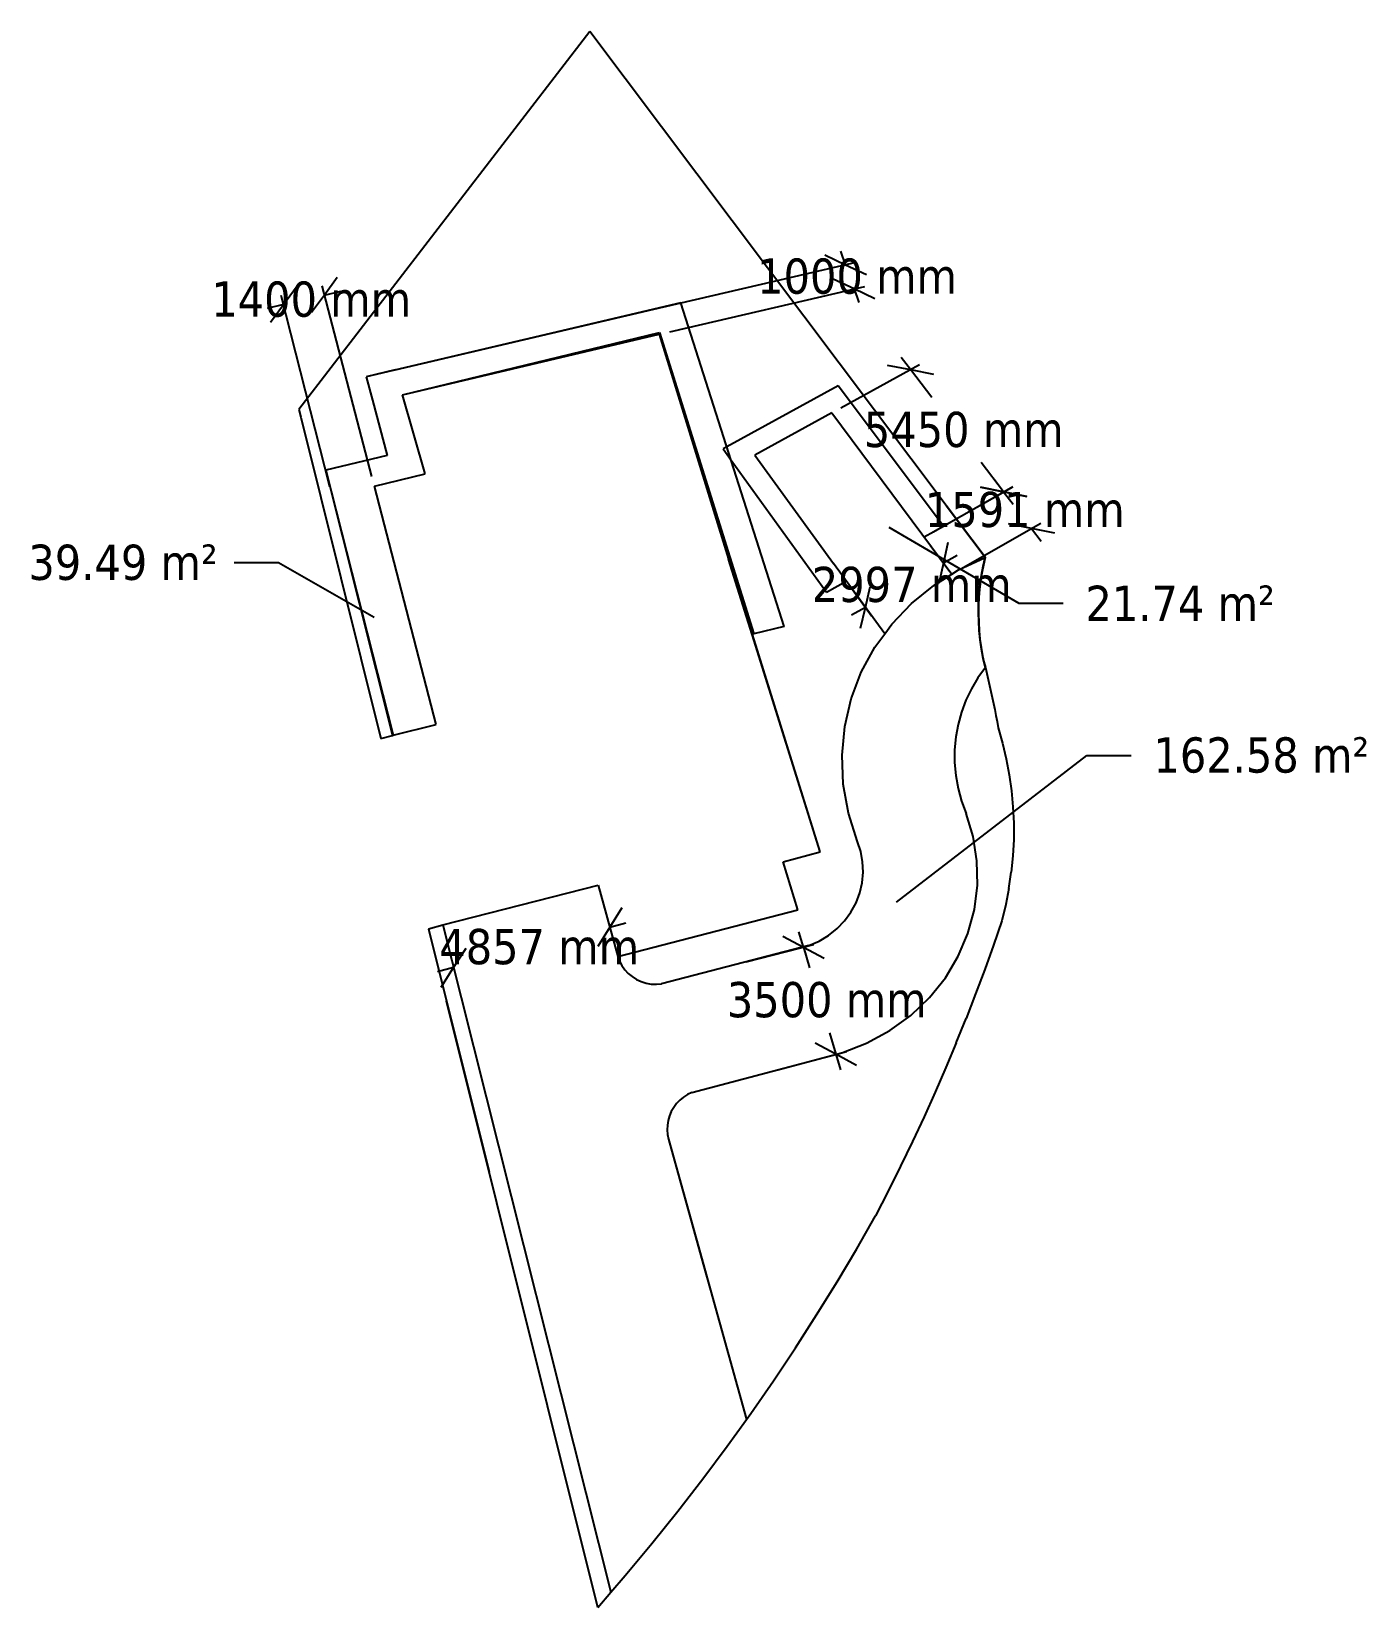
# Model space of a CAD drawing. Extents: x -27506 to 26009, y -31410 to 31772.
import ezdxf

# ---------------------------------------------------------------- set-up
doc = ezdxf.new("R2010")
doc.units = 0
doc.layers.get('0').update_dxf_attribs({"linetype": 'CONTINUOUS'})
doc.styles.add('TAHOMA', font='Tahoma')

msp = doc.modelspace()

# ---------------------------------------------------------------- linework, layer by layer
for p, q in [((-5122, 31772), (-16789, 16617)), ((9163, 12767), (-5122, 31772)), ((-1472, 20899), (-14089, 17932)), ((-12928, 18207), (-1472, 20899)), ((2665, 7921), (-1472, 20899)), ((-12638, 17204), (-2338, 19702)), ((-12638, 17204), (-2346, 19634)), ((-2346, 19634), (436, 10622)), ((-2338, 19702), (1451, 7619)), ((-12928, 18207), (-14089, 17932)), ((-14089, 17932), (-13839, 16987)), ((-11722, 14038), (-12638, 17204)), ((4836, 17571), (370, 15121)), ((9046, 11947), (4836, 17571)), ((-16789, 16617), (-16712, 16309)), ((-13839, 16987), (-13252, 14771)), ((4570, 16483), (1485, 14784)), ((4570, 16483), (9383, 10016)), ((-16712, 16309), (-13499, 3434)), ((-13252, 14771), (-15712, 14180)), ((370, 15121), (216, 15037)), ((216, 15037), (540, 14588)), ((540, 14588), (4362, 9292)), ((1485, 14784), (4637, 10445)), ((-15712, 14180), (-13038, 3549)), ((-15712, 14180), (-13009, 3556)), ((-13760, 13545), (-11722, 14038)), ((-11286, 3986), (-13760, 13545)), ((10725, 10694), (9163, 12767)), ((9163, 12767), (10721, 10693)), ((8273, 11508), (9046, 11947)), ((436, 10622), (1171, 8318)), ((1157, 8314), (436, 10622)), ((6700, 7629), (4637, 10445)), ((9383, 10016), (9656, 10187)), ((9656, 10187), (10724, 10689)), ((10575, 9974), (10642, 10334)), ((10652, 10376), (10591, 10055)), ((10642, 10334), (10724, 10689)), ((10724, 10689), (10652, 10376)), ((10721, 10693), (10678, 10683)), ((10678, 10683), (10724, 10689)), ((10725, 10694), (10721, 10693)), ((10721, 10693), (10724, 10690)), ((10725, 10694), (10724, 10690)), ((10724, 10690), (10724, 10689)), ((10724, 10690), (10725, 10689)), ((10724, 10689), (10725, 10689)), ((4362, 9292), (5153, 9740)), ((7768, 8838), (8666, 9568)), ((8666, 9568), (9383, 10016)), ((10485, 9246), (10522, 9612)), ((10541, 9731), (10502, 9405)), ((10522, 9612), (10575, 9974)), ((10591, 10055), (10541, 9731)), ((10475, 9076), (10460, 8763)), ((10460, 8763), (10462, 8878)), ((10462, 8878), (10485, 9246)), ((10502, 9405), (10475, 9076)), ((1171, 8318), (1157, 8314)), ((1380, 7601), (1157, 8314)), ((1392, 7604), (1171, 8318)), ((6976, 8006), (7768, 8838)), ((10455, 8507), (10459, 8687)), ((10456, 8464), (10455, 8507)), ((10459, 8687), (10456, 8464)), ((10456, 8464), (10456, 8414)), ((10463, 8135), (10456, 8464)), ((10456, 8414), (10464, 8081)), ((10460, 8763), (10459, 8746)), ((10459, 8687), (10460, 8763)), ((10459, 8746), (10459, 8687)), ((1392, 7604), (1380, 7601)), ((4104, -1119), (1380, 7601)), ((1451, 7619), (1392, 7604)), ((4104, -1119), (1392, 7604)), ((2665, 7921), (1451, 7619)), ((6302, 7084), (6700, 7629)), ((6700, 7629), (6976, 8006)), ((10487, 7762), (10463, 8135)), ((10464, 8081), (10483, 7746)), ((10483, 7746), (10515, 7412)), ((10525, 7389), (10487, 7762)), ((5757, 6085), (6302, 7084)), ((10515, 7412), (10558, 7077)), ((10579, 7015), (10525, 7389)), ((10558, 7077), (10613, 6742)), ((10649, 6642), (10579, 7015)), ((10613, 6742), (10674, 6506)), ((10734, 6269), (10649, 6642)), ((10674, 6506), (10734, 6269)), ((5351, 5020), (5757, 6085)), ((10433, 5855), (10171, 5418)), ((10734, 6269), (10433, 5855)), ((10734, 6269), (10792, 6031)), ((10792, 6031), (10848, 5793)), ((10848, 5793), (10903, 5554)), ((10171, 5418), (9949, 4960)), ((10903, 5554), (10956, 5315)), ((10956, 5315), (11008, 5074)), ((11008, 5074), (11058, 4833)), ((5091, 3907), (5351, 5020)), ((9770, 4483), (9634, 3992)), ((9949, 4960), (9770, 4483)), ((11058, 4833), (11106, 4591)), ((11106, 4591), (11153, 4349)), ((-13009, 3556), (-11286, 3986)), ((4984, 2760), (5091, 3907)), ((9634, 3992), (9543, 3489)), ((11153, 4349), (11199, 4106)), ((11199, 4106), (11242, 3862)), ((11242, 3862), (11420, 3242)), ((-13499, 3434), (-13038, 3549)), ((-13038, 3549), (-13009, 3556)), ((9543, 3489), (9497, 2977)), ((11420, 3242), (11569, 2614)), ((5032, 1596), (4984, 2760)), ((9497, 2977), (9498, 2460)), ((11569, 2614), (11689, 1978)), ((9498, 2460), (9546, 1941)), ((9546, 1941), (9639, 1424)), ((11689, 1978), (11778, 1336)), ((5238, 434), (5032, 1596)), ((9639, 1424), (9779, 912)), ((11778, 1336), (11838, 689)), ((9779, 912), (9960, 422)), ((11838, 689), (11867, 38)), ((5601, -709), (5238, 434)), ((10240, -506), (9960, 422)), ((11867, 38), (11866, -616)), ((10393, -1472), (10240, -506)), ((11866, -616), (11833, -1271)), ((2630, -1522), (4104, -1119)), ((5732, -1108), (5601, -709)), ((5809, -1520), (5732, -1108)), ((3218, -3437), (2630, -1522)), ((5828, -1937), (5809, -1520)), ((10410, -2452), (10393, -1472)), ((11833, -1271), (11769, -1926)), ((-11015, -4047), (-4793, -2446)), ((-4793, -2446), (-3997, -5316)), ((5696, -2763), (5791, -2354)), ((5791, -2354), (5828, -1937)), ((10290, -3428), (10410, -2452)), ((11674, -2580), (11769, -1926)), ((5341, -3531), (5545, -3158)), ((5545, -3158), (5696, -2763)), ((11674, -2580), (11548, -3231)), ((-3997, -5316), (3218, -3437)), ((5087, -3877), (5341, -3531)), ((10034, -4383), (10290, -3428)), ((11548, -3231), (11390, -3879)), ((-11595, -4196), (-11015, -4047)), ((-11595, -4196), (-10869, -7105)), ((-11595, -4196), (-9165, -13933)), ((-11595, -4196), (-11595, -4196)), ((-11015, -4047), (-10283, -6953)), ((4445, -4464), (4787, -4190)), ((4787, -4190), (5087, -3877)), ((9645, -5301), (10034, -4383)), ((11390, -3879), (11056, -4853)), ((3660, -4877), (-2249, -6412)), ((3660, -4877), (4067, -4694)), ((4067, -4694), (4445, -4464)), ((11056, -4853), (10706, -5830)), ((-3997, -5316), (-3931, -5502)), ((-3931, -5502), (-3840, -5679)), ((-3840, -5679), (-3725, -5842)), ((9128, -6166), (9645, -5301)), ((-3725, -5842), (-3588, -5990)), ((-3588, -5990), (-3431, -6120)), ((-3431, -6120), (-3258, -6229)), ((-3258, -6229), (-3070, -6315)), ((-3070, -6315), (-2872, -6377)), ((8490, -6960), (9128, -6166)), ((10706, -5830), (10341, -6810)), ((-2872, -6377), (-2667, -6415)), ((-2667, -6415), (-2458, -6426)), ((-2458, -6426), (-2249, -6412)), ((10341, -6810), (9960, -7792)), ((-4804, -31410), (-10869, -7105)), ((-10283, -6953), (-4277, -30796)), ((7743, -7671), (8490, -6960)), ((6898, -8283), (7743, -7671)), ((9562, -8776), (9960, -7792)), ((4978, -9170), (5971, -8786)), ((5971, -8786), (6898, -8283)), ((9562, -8776), (9149, -9762)), ((-1030, -10758), (4978, -9170)), ((9149, -9762), (8720, -10751)), ((-1763, -11359), (-1859, -11524)), ((-1648, -11207), (-1763, -11359)), ((-1515, -11068), (-1648, -11207)), ((-1367, -10946), (-1515, -11068)), ((-1204, -10842), (-1367, -10946)), ((-1030, -10758), (-1204, -10842)), ((8720, -10751), (8275, -11740)), ((-1987, -11881), (-2017, -12069)), ((-1934, -11699), (-1987, -11881)), ((-1859, -11524), (-1934, -11699)), ((8275, -11740), (7813, -12732)), ((-2017, -12069), (-2024, -12258)), ((-2024, -12258), (-2008, -12447)), ((-2008, -12447), (-1968, -12633)), ((-1968, -12633), (-574, -17678)), ((-1968, -12633), (-579, -17640)), ((7813, -12732), (7335, -13724)), ((7335, -13724), (6841, -14718)), ((6841, -14718), (6330, -15712)), ((5573, -17037), (6330, -15712)), ((4786, -18361), (5573, -17037)), ((-579, -17640), (-579, -17641)), ((-579, -17641), (-574, -17678)), ((-579, -17641), (-289, -18686)), ((-574, -17678), (-289, -18686)), ((-289, -18686), (1150, -23876)), ((3967, -19683), (4786, -18361)), ((3117, -21004), (3967, -19683)), ((2236, -22321), (3117, -21004)), ((1323, -23635), (2236, -22321)), ((380, -24946), (1150, -23876)), ((1150, -23876), (1323, -23635)), ((-595, -26251), (380, -24946)), ((-1601, -27551), (-595, -26251)), ((-2637, -28844), (-1601, -27551)), ((-3705, -30131), (-2637, -28844)), ((-4277, -30796), (-3705, -30131)), ((-4804, -31410), (-4277, -30796))]:
    msp.add_line(p, q)
at = {"color": 250}
for p, q in [((4302, 22820), (5130, 22424)), ((5130, 22424), (4943, 22968)), ((-2218, 20722), (5557, 22523)), ((5130, 22424), (5961, 22027)), ((-17405, 20826), (-16891, 21525)), ((-13860, 13927), (-15861, 21573)), ((-15256, 21907), (-15766, 21208)), ((-1912, 19735), (5894, 21551)), ((5465, 21451), (4636, 21849)), ((-15547, 13520), (-17498, 21191)), ((-15766, 21208), (-16278, 20506)), ((-15766, 21208), (-15112, 21361)), ((6297, 21052), (5465, 21451)), ((5465, 21451), (5654, 20902)), ((-17405, 20826), (-18061, 20673)), ((-17923, 20122), (-17405, 20826)), ((4943, 16688), (8089, 18421)), ((6796, 18400), (7723, 18219)), ((7723, 18219), (7352, 18705)), ((7723, 18219), (8651, 18038)), ((8582, 17093), (7723, 18219)), ((11462, 13316), (10565, 14492)), ((8643, 11718), (11829, 13524)), ((8646, 11720), (11834, 13526)), ((10532, 13501), (11462, 13316)), ((11462, 13316), (10532, 13501)), ((11462, 13316), (11084, 13812)), ((11462, 13316), (12394, 13131)), ((12394, 13131), (11462, 13316)), ((11462, 13316), (11842, 12818)), ((9754, 10229), (12951, 12057)), ((12583, 11846), (11653, 12032)), ((6866, 11894), (12070, 8849)), ((13516, 11661), (12583, 11846)), ((12583, 11846), (12966, 11345)), ((8520, 11175), (9296, 10133)), ((9226, 11284), (9047, 10468)), ((9047, 10468), (9601, 10783)), ((-17603, 10466), (-19386, 10466)), ((-13775, 8282), (-17603, 10466)), ((9047, 10468), (8866, 9646)), ((5920, 8684), (6110, 9507)), ((5398, 9403), (6166, 8345)), ((12070, 8849), (13853, 8849)), ((5920, 8684), (5361, 8366)), ((5729, 7857), (5920, 8684)), ((7163, -3132), (14793, 2740)), ((14793, 2740), (16576, 2740)), ((-4682, -2846), (-4213, -4537)), ((-3848, -3361), (-4325, -4133)), ((-4325, -4133), (-4806, -4909)), ((-4325, -4133), (-3679, -3965)), ((3434, -4936), (3250, -4328)), ((-10913, -4451), (-10481, -6164)), ((-10584, -5755), (-10088, -4978)), ((1142, -5531), (3859, -4825)), ((2608, -4495), (3434, -4936)), ((3434, -4936), (4263, -5378)), ((3434, -4936), (3687, -5767)), ((-10584, -5755), (-11236, -5924)), ((-11083, -6536), (-10584, -5755)), ((4739, -9233), (3911, -8785)), ((4476, -8367), (4739, -9233)), ((2409, -9849), (5170, -9119)), ((5570, -9683), (4739, -9233)), ((4739, -9233), (4927, -9853))]:
    msp.add_line(p, q, dxfattribs=at)

# ---------------------------------------------------------------- texts
at = {"color": 250, "char_height": 1411.6, "attachment_point": 7, "style": 'TAHOMA'}
for s, insert in [('1000 mm', (1582, 21233)), ('1400 mm', (-20300, 20311)), ('5450 mm', (5859, 15087)), ('1591 mm', (8306, 11878)), ('39.49 m²', (-27633, 9760)), ('2997 mm', (3774, 8873)), ('21.74 m²', (14744, 8143)), ('162.58 m²', (17468, 2035)), ('4857 mm', (-11160, -5647)), ('3500 mm', (366, -7773))]:
    msp.add_mtext(s, dxfattribs=dict(at, insert=insert))

doc.saveas('drawing.dxf')
